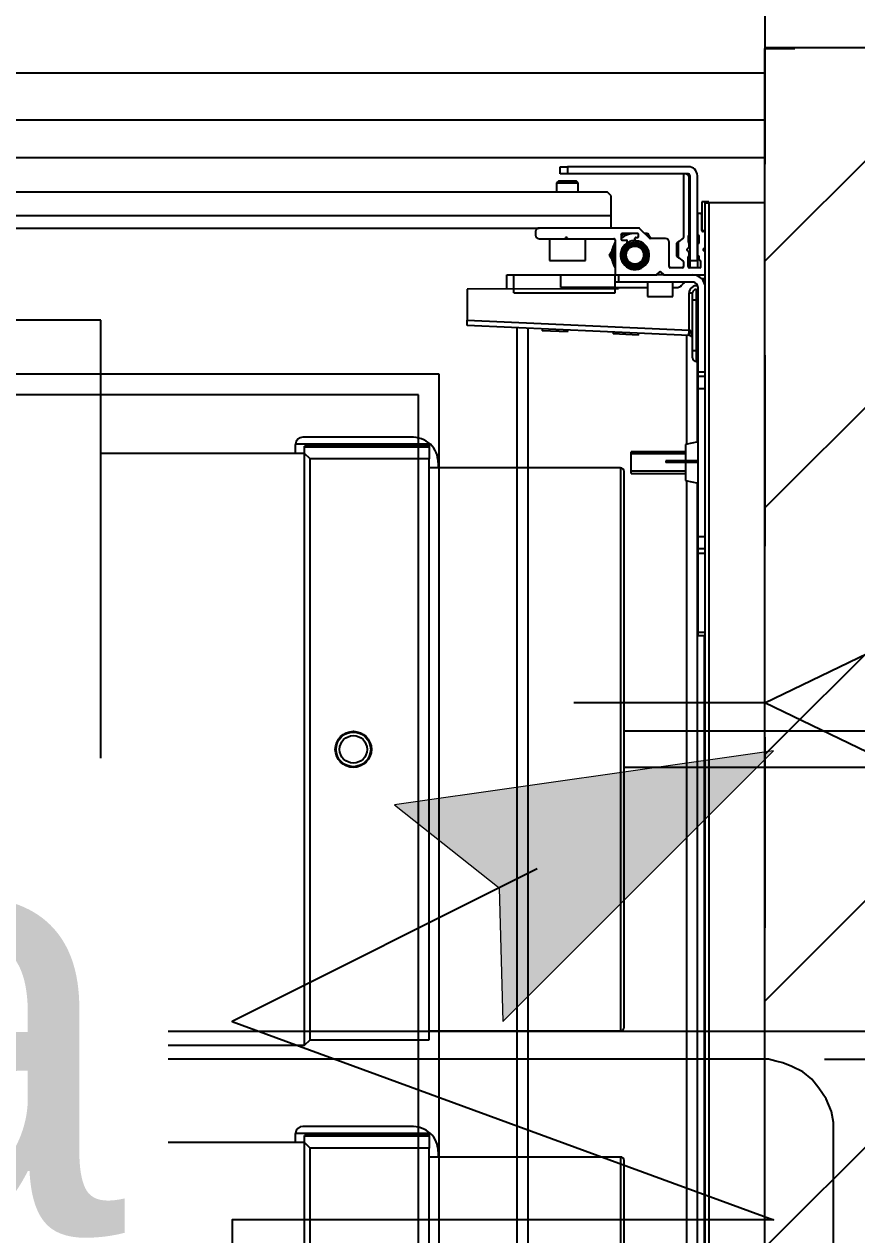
# Model space of a CAD drawing. Header units: centimetres. Extents: x 2191 to 12545, y -680 to 18662.
# Drawn here: x 9896.31 to 9919.37, y 4360.49 to 4394.05 of the extents above; entities that cross this region are included whole.
import ezdxf

# ---------------------------------------------------------------- set-up
doc = ezdxf.new("R2010")
doc.units = ezdxf.units.CM
doc.linetypes.add('Style de ligne -1', pattern=[0.41664, 0.20828, -0.20836])
doc.linetypes.add('VW-01', pattern=[0.41656, 0.20828, -0.20828])
for name, color, linetype in [('B Aménagement intérieur', 252, 'Continuous'), ('B Faux plafonds', 252, 'Continuous'), ('B Faux plafonds_Hatch', 252, 'Continuous'), ('B Général', 252, 'Continuous'), ('C ANNOTATIONS-prestations', 252, 'Continuous'), ('D SURFACES-shab', 252, 'Continuous'), ('F REMPLISSAGE-vert clair', 252, 'Continuous'), ('F REMPLISSAGE-vert foncé', 252, 'Continuous'), ('F REMPLISSAGE-vert hachurÈ_Hatch', 252, 'Continuous'), ('F REMPLISSAGE-vert hachuré', 252, 'Continuous'), ('MTI900_Alu', 252, 'Continuous'), ('prlm-CHAUFF', 4, 'Continuous'), ('prlm-VMC', 93, 'Continuous')]:
    doc.layers.add(name, color=color, linetype=linetype)
doc.layers.add('prlm-ELEC-CFO', color=1, linetype='Continuous', lineweight=25)
doc.styles.add('Eurostile', font='Eurosti.TTF')
doc.styles.add('prlm-elec-cfo', font='comic.ttf', dxfattribs={"height": 12})

# ---------------------------------------------------------------- blocks, each defined once
blk = doc.blocks.new('B 70.200_wc-2')
at = {"layer": 'B Général', "linetype": 'Continuous'}
for p, q in [((-24.9, 0.1), (24.9, 0.1)), ((25, -20.1), (25, 0))]:
    blk.add_line(p, q, dxfattribs=at)
at = {"layer": 'B Général', "linetype": 'Continuous', "flags": 128}
blk.add_lwpolyline([(-25, -20.1), (-24.9, -20.6), (-24.75, -20.9), (-24.55, -21.2), (-24.3, -21.45), (-23.9, -21.7), (-23.4, -21.85), (-23.15, -21.9), (23.25, -21.9), (23.55, -21.85), (23.9, -21.7), (24.2, -21.5), (24.45, -21.3), (24.65, -21.05), (24.8, -20.75), (24.9, -20.5), (24.95, -20.3), (25, -20.1)], dxfattribs=at)
at = {"layer": 'B Général', "linetype": 'Continuous'}
blk.add_arc((24.9, 0), 0.1, 0, 90, dxfattribs=at)
blk = doc.blocks.new('B 70.Groupe-2-1')
at = {"layer": 'B Général', "xscale": -1, "rotation": 270}
blk.add_blockref('B 70.200_wc-2', (35.5, 7.5), dxfattribs=at)
blk = doc.blocks.new('B 70.WC-plan-PMR')
at = {"layer": 'B Général', "linetype": 'Style de ligne -1', "ltscale": 25.4, "flags": 128}
blk.add_lwpolyline([(-114.5, 112.5), (15.5, 112.5), (15.5, 32.5), (-114.5, 32.5)], close=True, dxfattribs=at)
at = {"layer": 'B Général'}
blk.add_blockref('B 70.Groupe-2-1', (0, 0), dxfattribs=at)
blk = doc.blocks.new('B 70.VMC')
at = {"layer": 'B Général', "linetype": 'Style de ligne -1', "ltscale": 25.4}
blk.add_line((0, 10.771), (0, 17), dxfattribs=at)
at = {"layer": 'B Général', "linetype": 'Continuous', "flags": 128}
blk.add_lwpolyline([(0, 10.771), (-8.34, -6.522), (8.34, -6.522)], close=True, dxfattribs=at)
at = {"layer": 'C ANNOTATIONS-prestations', "insert": (-7.149, -7.39), "char_height": 4.706, "attachment_point": 1, "line_spacing_factor": 0.894142, "style": 'Eurostile'}
blk.add_mtext('VMC', dxfattribs=at)
blk = doc.blocks.new('B 70.T2 S307 (2D)')
at = {"layer": 'B Faux plafonds_Hatch', "linetype": 'Continuous'}
h = blk.add_hatch(dxfattribs=at)
h.set_pattern_fill('F_P__SOFFITE', color=256, style=0, pattern_type=2)
h.set_pattern_definition([(45, (0, 0.2205), (-3.52778, 3.30729), [])])
h.paths.add_polyline_path([(-126.258, -27.476), (-0.43, -27.476), (-0.43, -291.505), (-273.226, -291.525), (-273.226, -198.496), (-126.258, -198.476)])
at = {"layer": 'F REMPLISSAGE-vert hachurÈ_Hatch', "linetype": 'Continuous'}
h = blk.add_hatch(dxfattribs=at)
h.set_pattern_fill('90-0_5 HYDROFUGE_0_5', color=256, style=0, pattern_type=2)
h.set_pattern_definition([(90, (1e-16, -1.6667), (5, -5e-14), [])])
h.paths.add_polyline_path([(-273.226, -197.176), (-273.226, -198.476), (-131.258, -198.476), (-131.258, -197.176)])
at = {"layer": 'B Faux plafonds', "linetype": 'VW-01', "ltscale": 25.4, "flags": 128}
blk.add_lwpolyline([(-126.258, -27.476), (-0.43, -27.476), (-0.43, -291.505), (-273.226, -291.525), (-273.226, -198.496), (-126.258, -198.476)], close=True, dxfattribs=at)
at = {"layer": 'B Général', "linetype": 'Continuous'}
for p, q in [((-273.226, -198.476), (-131.258, -198.476)), ((-273.226, -198.476), (-273.226, -200.476)), ((-312.395, -200.476), (-273.226, -200.476))]:
    blk.add_line(p, q, dxfattribs=at)
at = {"layer": 'D SURFACES-shab', "lineweight": 18, "flags": 128}
blk.add_lwpolyline([(-273.226, -198.476), (-131.258, -198.476), (-131.258, -291.505), (-273.226, -291.505)], close=True, dxfattribs=at)
at = {"layer": 'F REMPLISSAGE-vert clair'}
blk.add_line((-313.695, -199.176), (-273.226, -199.176), dxfattribs=at)
at = {"layer": 'F REMPLISSAGE-vert foncé'}
blk.add_line((-313.695, -199.176), (-273.226, -199.176), dxfattribs=at)
at = {"layer": 'F REMPLISSAGE-vert foncé', "linetype": 'Continuous'}
blk.add_line((-312.395, -200.476), (-273.226, -200.476), dxfattribs=at)
at = {"layer": 'F REMPLISSAGE-vert hachuré', "linetype": 'Continuous'}
blk.add_line((-273.226, -198.476), (-131.258, -198.476), dxfattribs=at)
at = {"layer": 'B Général', "xscale": -1}
blk.add_blockref('B 70.WC-plan-PMR', (-257.726, -259.015), dxfattribs=at)
at = {"layer": 'B Général', "xscale": -1, "rotation": 90}
blk.add_blockref('B 70.VMC', (-262.456, -216.638), dxfattribs=at)
blk = doc.blocks.new('B 70.G 100_80')
at = {"layer": 'B Général', "linetype": 'Continuous'}
blk.add_line((48.52, 43.75), (48.52, -43.75), dxfattribs=at)
at = {"layer": 'B Général', "linetype": 'Continuous', "flags": 128}
blk.add_lwpolyline([(9.5, -45), (9.5, 45), (48.52, 45), (48.52, -45)], close=True, dxfattribs=at)
at = {"layer": 'C ANNOTATIONS-prestations'}
for p, q in [((46.87, 43.75), (46.87, -43.75)), ((46.97, -43.75), (46.97, 43.75)), ((46.35, -36.044), (46.35, 1.5)), ((46.65, 1.6), (46.65, -35.984)), ((46.85, 1.667), (46.85, -31.75)), ((41.65, -40.287), (41.65, 1.325)), ((41.95, -40.274), (41.95, 1.325)), ((46.67, -31.75), (46.67, -31.85)), ((46.87, -31.75), (46.67, -31.75)), ((46.67, -31.85), (46.67, -34.033)), ((46.67, -31.85), (46.87, -31.85)), ((46.87, -34.033), (46.67, -34.033)), ((46.67, -34.033), (46.67, -34.168)), ((46.67, -34.168), (46.67, -34.5)), ((46.67, -34.168), (46.87, -34.168)), ((46.67, -34.5), (46.67, -38.6)), ((46.67, -34.5), (46.87, -34.5)), ((46.32, -36.05), (46.67, -35.98)), ((46.32, -36.55), (46.32, -36.05)), ((44.82, -36.25), (44.82, -36.85)), ((44.82, -36.25), (46.32, -36.25)), ((46.32, -36.311), (44.82, -36.311)), ((45.911, -36.55), (45.775, -36.55)), ((45.775, -36.6), (45.775, -36.55)), ((46.67, -36.55), (45.911, -36.55)), ((45.911, -36.6), (45.911, -36.55)), ((46.32, -36.789), (44.82, -36.789)), ((46.32, -36.85), (44.82, -36.85)), ((45.911, -36.6), (45.775, -36.6)), ((46.67, -36.6), (45.911, -36.6)), ((46.32, -37.05), (46.32, -36.6)), ((46.67, -37.12), (46.32, -37.05)), ((46.35, -40.074), (46.35, -37.056)), ((46.65, -37.116), (46.65, -39.35)), ((46.67, -38.6), (46.67, -38.932)), ((46.67, -38.6), (46.87, -38.6)), ((46.67, -38.932), (46.67, -39.067)), ((46.87, -38.932), (46.67, -38.932)), ((46.67, -39.067), (46.67, -41.4)), ((46.67, -39.067), (46.87, -39.067)), ((46.52, -39.45), (46.52, -39.65)), ((46.67, -39.35), (46.62, -39.35)), ((46.62, -39.65), (46.62, -39.35)), ((46.52, -39.65), (46.52, -41.05)), ((46.62, -39.65), (46.52, -39.65)), ((46.62, -39.65), (46.67, -39.65)), ((46.62, -41.05), (46.62, -39.65)), ((46.413, -40.071), (40.27, -40.35)), ((40.27, -40.5), (46.42, -40.221)), ((43.056, -40.173), (42.354, -40.205)), ((42.357, -40.255), (42.354, -40.205)), ((43.056, -40.173), (43.058, -40.223)), ((45.018, -40.084), (44.316, -40.116)), ((44.319, -40.166), (44.316, -40.116)), ((45.018, -40.084), (45.02, -40.134)), ((46.425, -40.07), (46.413, -40.071)), ((46.413, -40.071), (46.42, -40.221)), ((46.42, -40.221), (46.425, -40.22)), ((46.42, -40.221), (46.42, -41.25)), ((40.27, -40.35), (40.27, -40.5)), ((40.27, -41.351), (40.27, -40.5)), ((41.57, -41.25), (44.37, -41.25)), ((41.57, -41.25), (41.57, -41.75)), ((44.37, -41.25), (44.37, -41.4)), ((45.27, -41.15), (45.97, -41.15)), ((45.27, -41.55), (45.27, -41.15)), ((45.97, -41.15), (45.97, -41.55)), ((46.42, -41.25), (46.52, -41.25)), ((46.52, -41.05), (46.52, -41.25)), ((46.62, -41.05), (46.52, -41.05)), ((46.67, -41.05), (46.62, -41.05)), ((46.62, -41.35), (46.62, -41.05)), ((44.47, -41.36), (40.27, -41.351)), ((41.37, -41.353), (41.37, -41.75)), ((42.87, -41.4), (42.87, -41.75)), ((44.37, -41.4), (42.87, -41.4)), ((44.37, -41.4), (44.37, -41.55)), ((44.37, -41.4), (45.27, -41.4)), ((44.37, -41.55), (44.37, -41.75)), ((44.47, -41.55), (44.37, -41.55)), ((44.472, -41.4), (44.47, -41.36)), ((46.52, -41.55), (44.47, -41.55)), ((44.47, -41.75), (44.47, -41.55)), ((45.97, -41.4), (46.067, -41.4)), ((46.62, -41.35), (46.67, -41.35)), ((41.37, -41.75), (41.57, -41.75)), ((41.57, -41.75), (42.87, -41.75)), ((42.87, -41.75), (44.37, -41.75)), ((44.37, -41.75), (44.4, -41.75)), ((44.37, -42.72), (44.37, -41.78)), ((44.4, -41.75), (45.508, -41.75)), ((45.732, -41.75), (45.508, -41.75)), ((45.529, -41.759), (45.599, -41.829)), ((45.641, -41.829), (45.711, -41.759)), ((45.732, -41.75), (46.84, -41.75)), ((46.765, -41.65), (46.87, -41.65)), ((46.84, -41.75), (46.87, -41.75)), ((42.55, -42.15), (43.55, -42.15)), ((42.55, -42.75), (42.55, -42.15)), ((43.55, -42.15), (43.55, -42.75)), ((44.278, -42.2), (44.22, -42.3)), ((45.114, -41.95), (44.726, -41.95)), ((45.87, -41.98), (45.87, -42.66)), ((46.24, -41.95), (45.9, -41.95)), ((46.07, -42.27), (46.09, -42.25)), ((46.07, -42.63), (46.07, -42.27)), ((46.09, -42.65), (46.09, -42.25)), ((46.09, -42.25), (46.12, -42.25)), ((46.12, -42.654), (46.12, -42.246)), ((46.133, -42.221), (46.257, -42.134)), ((46.27, -42.109), (46.27, -41.98)), ((46.4, -41.98), (46.4, -42.252)), ((46.4, -42.25), (46.45, -42.25)), ((46.72, -41.95), (46.43, -41.95)), ((46.45, -41.95), (46.45, -42.15)), ((46.45, -42.15), (46.45, -44.5)), ((46.45, -42.15), (46.65, -42.15)), ((46.65, -42.15), (46.65, -41.95)), ((46.65, -42.15), (46.65, -44.5)), ((46.661, -42.249), (46.7, -42.21)), ((46.661, -42.287), (46.661, -42.249)), ((46.7, -42.15), (46.7, -42.251)), ((46.72, -42.15), (46.7, -42.15)), ((46.75, -41.98), (46.75, -42.12)), ((44.22, -42.3), (44.278, -42.4)), ((46.07, -42.293), (46.12, -42.293)), ((46.07, -42.607), (46.12, -42.607)), ((46.371, -42.429), (46.411, -42.388)), ((46.411, -42.512), (46.371, -42.471)), ((46.4, -42.293), (46.45, -42.293)), ((46.4, -42.607), (46.45, -42.607)), ((46.42, -42.28), (46.42, -42.367)), ((46.42, -42.533), (46.42, -42.625)), ((46.65, -42.595), (46.65, -42.31)), ((46.821, -42.429), (46.87, -42.379)), ((46.87, -42.521), (46.821, -42.471)), ((46.835, -42.486), (46.835, -42.414)), ((42.17, -42.95), (42.17, -42.85)), ((42.27, -42.75), (42.958, -42.75)), ((42.958, -42.75), (43.082, -42.75)), ((42.979, -42.759), (42.999, -42.779)), ((43.041, -42.779), (43.061, -42.759)), ((43.082, -42.75), (44.34, -42.75)), ((44.54, -42.87), (44.54, -42.74)), ((44.54, -42.854), (44.566, -42.9)), ((44.57, -42.71), (44.68, -42.71)), ((44.99, -42.9), (44.57, -42.9)), ((44.71, -42.68), (44.71, -42.657)), ((44.92, -42.729), (44.92, -42.76)), ((44.95, -42.79), (44.99, -42.79)), ((45.02, -42.82), (45.02, -42.87)), ((45.321, -42.769), (45.049, -43.041)), ((45.184, -42.906), (45.27, -42.906)), ((45.27, -42.906), (45.328, -42.806)), ((45.77, -42.76), (45.342, -42.76)), ((46.09, -42.65), (46.07, -42.63)), ((46.12, -42.65), (46.09, -42.65)), ((46.257, -42.766), (46.133, -42.679)), ((46.27, -44.52), (46.27, -42.791)), ((46.45, -42.65), (46.4, -42.65)), ((46.4, -42.827), (46.4, -42.653)), ((46.42, -42.855), (46.42, -44.45)), ((46.65, -43.42), (46.65, -42.885)), ((46.661, -42.65), (46.661, -42.618)), ((46.7, -42.69), (46.661, -42.65)), ((46.7, -42.654), (46.7, -42.826)), ((15.5, -43.05), (42.27, -43.05)), ((45.028, -43.05), (42.27, -43.05)), ((44.25, -43.4), (44.25, -43.05)), ((46.77, -42.98), (46.77, -43.42)), ((46.77, -43.78), (46.77, -42.98)), ((46.77, -42.98), (46.87, -42.98)), ((46.84, -42.95), (46.8, -42.95)), ((13.55, -43.4), (44.25, -43.4)), ((44.25, -43.95), (44.25, -43.4)), ((46.74, -43.45), (46.68, -43.45)), ((44.25, -43.95), (44.15, -44.05)), ((46.97, -43.78), (46.77, -43.78)), ((46.87, -43.75), (46.97, -43.75)), ((46.97, -43.75), (46.97, -43.78)), ((47.42, -43.75), (46.97, -43.75)), ((48.52, -43.75), (47.42, -43.75)), ((13.65, -44.05), (44.15, -44.05)), ((42.75, -44.3), (42.75, -44.05)), ((43.35, -44.05), (43.35, -44.3)), ((42.75, -44.3), (43.35, -44.3)), ((42.8, -44.35), (42.75, -44.3)), ((43.3, -44.35), (42.8, -44.35)), ((43.05, -44.55), (42.85, -44.55)), ((42.85, -44.55), (42.85, -44.75)), ((46.4, -44.55), (43.05, -44.55)), ((43.05, -44.75), (43.05, -44.55)), ((43.35, -44.3), (43.3, -44.35)), ((46.32, -44.55), (46.3, -44.55)), ((42.85, -44.75), (43.05, -44.75)), ((46.4, -44.75), (43.05, -44.75))]:
    blk.add_line(p, q, dxfattribs=at)
at = {"layer": 'C ANNOTATIONS-prestations', "flags": 128}
for points in [[(46.52, -39.45, -0.198912), (46.549, -39.379, -0.198912), (46.62, -39.35)], [(46.52, -39.97, -0.193016), (46.492, -40.039, -0.193016), (46.425, -40.07)], [(46.663, -41.445, -0.227222), (46.495, -41.406, -0.227222), (46.42, -41.25)], [(46.62, -41.35, -0.198912), (46.549, -41.321, -0.198912), (46.52, -41.25)], [(46.067, -41.4, -0.109774), (46.151, -41.419, -0.109774), (46.22, -41.472)], [(46.302, -41.55, -0.028434), (46.259, -41.513, -0.028434), (46.22, -41.472)], [(46.87, -41.4, -0.198912), (46.767, -41.647, -0.198912), (46.52, -41.75)], [(46.67, -41.4, -0.198912), (46.626, -41.506, -0.198912), (46.52, -41.55)], [(44.37, -41.78, -0.198912), (44.379, -41.759, -0.198912), (44.4, -41.75)], [(44.697, -42.632, -0.366532), (44.556, -42.134, -0.366532), (45.023, -41.913, -0.366532), (45.318, -42.338, -0.366532), (44.948, -42.699)], [(45.508, -41.75, -0.098491), (45.519, -41.752, -0.098491), (45.529, -41.759)], [(45.641, -41.829, -0.198912), (45.62, -41.837, -0.198912), (45.599, -41.829)], [(45.711, -41.759, -0.098491), (45.721, -41.752, -0.098491), (45.732, -41.75)], [(46.84, -41.75, -0.198912), (46.861, -41.759, -0.198912), (46.87, -41.78)], [(44.37, -42.646, -0.14145), (44.27, -42.3, -0.14145), (44.37, -41.954)], [(44.37, -42.54, -0.103148), (44.32, -42.3, -0.103148), (44.37, -42.06)], [(45.87, -41.98, -0.198912), (45.879, -41.959, -0.198912), (45.9, -41.95)], [(46.12, -42.246, -0.120588), (46.123, -42.232, -0.120588), (46.133, -42.221)], [(46.24, -41.95, -0.198912), (46.261, -41.959, -0.198912), (46.27, -41.98)], [(46.27, -42.109, -0.120588), (46.267, -42.123, -0.120588), (46.257, -42.134)], [(46.4, -41.98, -0.198912), (46.409, -41.959, -0.198912), (46.43, -41.95)], [(46.42, -42.28, -0.155096), (46.406, -42.269, -0.155096), (46.4, -42.252)], [(46.661, -42.249, -0.013224), (46.655, -42.25, -0.013224), (46.65, -42.25)], [(46.7, -42.251, -0.17724), (46.693, -42.27, -0.17724), (46.675, -42.28)], [(46.72, -41.95, -0.198912), (46.741, -41.959, -0.198912), (46.75, -41.98)], [(46.75, -42.12, -0.198912), (46.741, -42.141, -0.198912), (46.72, -42.15)], [(46.371, -42.471, -0.198912), (46.362, -42.45, -0.198912), (46.371, -42.429)], [(46.42, -42.367, -0.098491), (46.418, -42.378, -0.098491), (46.411, -42.388)], [(46.411, -42.512, -0.098491), (46.418, -42.522, -0.098491), (46.42, -42.533)], [(46.65, -42.31, -0.17724), (46.657, -42.291, -0.17724), (46.675, -42.28)], [(46.675, -42.625, -0.17724), (46.657, -42.614, -0.17724), (46.65, -42.595)], [(46.821, -42.471, -0.198912), (46.812, -42.45, -0.198912), (46.821, -42.429)], [(42.17, -42.85, -0.198912), (42.199, -42.779, -0.198912), (42.27, -42.75)], [(42.958, -42.75, -0.098491), (42.969, -42.752, -0.098491), (42.979, -42.759)], [(43.041, -42.779, -0.198912), (43.02, -42.787, -0.198912), (42.999, -42.779)], [(43.061, -42.759, -0.098491), (43.071, -42.752, -0.098491), (43.082, -42.75)], [(44.37, -42.72, -0.198912), (44.361, -42.741, -0.198912), (44.34, -42.75)], [(44.54, -42.74, -0.198912), (44.549, -42.719, -0.198912), (44.57, -42.71)], [(44.92, -42.9, -0.085942), (44.718, -42.865, -0.085942), (44.54, -42.764)], [(44.67, -42.9, -0.02871), (44.603, -42.867, -0.02871), (44.54, -42.827)], [(44.57, -42.9, -0.198912), (44.549, -42.891, -0.198912), (44.54, -42.87)], [(44.71, -42.68, -0.198912), (44.701, -42.701, -0.198912), (44.68, -42.71)], [(44.697, -42.632, -0.122946), (44.706, -42.643, -0.122946), (44.71, -42.657)], [(44.92, -42.7, -0.074153), (44.803, -42.683, -0.074153), (44.697, -42.632)], [(44.92, -42.729, -0.189855), (44.928, -42.708, -0.189855), (44.948, -42.699)], [(44.948, -42.699, -0.008728), (44.934, -42.7, -0.008728), (44.92, -42.7)], [(44.95, -42.79, -0.198912), (44.929, -42.781, -0.198912), (44.92, -42.76)], [(45.009, -42.893, -0.018566), (44.965, -42.898, -0.018566), (44.92, -42.9)], [(44.99, -42.79, -0.198912), (45.011, -42.799, -0.198912), (45.02, -42.82)], [(45.02, -42.87, -0.198912), (45.011, -42.891, -0.198912), (44.99, -42.9)], [(45.379, -42.76, -0.041018), (45.298, -42.829, -0.041018), (45.207, -42.883)], [(45.321, -42.769, -0.098491), (45.331, -42.762, -0.098491), (45.342, -42.76)], [(45.87, -42.66, -0.198912), (45.841, -42.731, -0.198912), (45.77, -42.76)], [(46.133, -42.679, -0.120588), (46.123, -42.668, -0.120588), (46.12, -42.654)], [(46.257, -42.766, -0.120588), (46.267, -42.777, -0.120588), (46.27, -42.791)], [(46.4, -42.653, -0.155096), (46.406, -42.636, -0.155096), (46.42, -42.625)], [(46.42, -42.855, -0.155096), (46.406, -42.844, -0.155096), (46.4, -42.827)], [(46.65, -42.65, -0.013224), (46.655, -42.65, -0.013224), (46.661, -42.65)], [(46.65, -42.885, -0.17724), (46.657, -42.866, -0.17724), (46.675, -42.855)], [(46.675, -42.625, -0.17724), (46.693, -42.635, -0.17724), (46.7, -42.654)], [(46.7, -42.826, -0.17724), (46.693, -42.845, -0.17724), (46.675, -42.855)], [(46.87, -42.92, -0.198912), (46.861, -42.941, -0.198912), (46.84, -42.95)], [(42.27, -43.05, -0.198912), (42.199, -43.021, -0.198912), (42.17, -42.95)], [(45.049, -43.041, -0.098491), (45.039, -43.048, -0.098491), (45.028, -43.05)], [(46.77, -42.98, -0.198912), (46.779, -42.959, -0.198912), (46.8, -42.95)], [(46.68, -43.45, -0.198912), (46.659, -43.441, -0.198912), (46.65, -43.42)], [(46.77, -43.42, -0.198912), (46.761, -43.441, -0.198912), (46.74, -43.45)], [(46.3, -44.55, -0.198912), (46.279, -44.541, -0.198912), (46.27, -44.52)], [(46.42, -44.45, -0.198912), (46.391, -44.521, -0.198912), (46.32, -44.55)], [(46.65, -44.5, -0.198912), (46.577, -44.677, -0.198912), (46.4, -44.75)], [(46.45, -44.5, -0.198912), (46.435, -44.535, -0.198912), (46.4, -44.55)]]:
    blk.add_lwpolyline(points, format="xyb", dxfattribs=at)
at = {"layer": 'C ANNOTATIONS-prestations'}
for radius in [0.35, 0.3, 0.25]:
    blk.add_circle((44.92, -42.3), radius, dxfattribs=at)
for points, knots in [([(46.425, -40.22), (46.423, -40.181), (46.422, -40.129), (46.422, -40.102), (46.422, -40.083), (46.423, -40.074), (46.424, -40.072), (46.424, -40.07), (46.424, -40.07), (46.424, -40.07), (46.425, -40.07)], [0, 0, 0, 1, 2, 3, 4, 5, 6, 7, 7, 8, 8, 8]), ([(46.52, -39.97), (46.52, -40.004), (46.513, -40.068), (46.501, -40.117), (46.491, -40.146), (46.48, -40.171), (46.467, -40.191), (46.457, -40.203), (46.447, -40.212), (46.433, -40.219), (46.426, -40.22), (46.425, -40.22), (46.425, -40.22)], [0, 0, 0, 1, 2, 3, 4, 5, 6, 7, 8, 9, 9, 10, 10, 10])]:
    blk.add_open_spline(points, degree=2, knots=knots, dxfattribs=at)
blk = doc.blocks.new('B 70.MTI900_Alu_390')
at = {"layer": 'MTI900_Alu', "color": 1, "linetype": 'Continuous'}
for p, q in [((4.34, -0.405), (4.34, -3.475)), ((4.405, -0.415), (4.405, -3.465)), ((4.305, -0.6), (4.305, -3.277)), ((4.0071, -3.6913), (4.035, -3.077)), ((4.05, -3.077), (4.0221, -3.692)), ((4.035, -3.077), (4.05, -3.077)), ((4.1351, -3.077), (4.05, -3.077)), ((4.136, -3.497), (4.1351, -3.077)), ((4.1353, -3.187), (4.175, -3.187)), ((4.175, -3.187), (4.175, -3.207)), ((4.0287, -3.215), (-0.1325, -3.215)), ((4.125, -3.207), (4.125, -3.487)), ((4.125, -3.207), (4.175, -3.207)), ((4.175, -3.207), (4.175, -3.337)), ((4.0274, -3.245), (-0.1325, -3.245)), ((4.0173, -3.3556), (4.0205, -3.2854)), ((4.0255, -3.2857), (4.0205, -3.2854)), ((4.275, -3.277), (4.275, -3.3458)), ((4.295, -3.267), (4.285, -3.267)), ((4.305, -3.5528), (4.305, -3.277)), ((4.215, -3.305), (4.215, -3.405)), ((4.275, -3.305), (4.215, -3.305)), ((4.14, -3.337), (4.175, -3.337)), ((4.14, -3.487), (4.14, -3.337)), ((4.175, -3.337), (4.175, -3.487)), ((4.275, -3.3458), (4.275, -3.3582)), ((4.2759, -3.3479), (4.2779, -3.3499)), ((4.2779, -3.3541), (4.2759, -3.3561)), ((4.43, -3.325), (4.405, -3.325)), ((4.43, -3.325), (4.43, -3.385)), ((4.435, -3.33), (4.43, -3.325)), ((4.435, -3.38), (4.435, -3.33)), ((4.455, -3.355), (4.455, -3.335)), ((4.455, -3.335), (4.475, -3.335)), ((4.455, -3.69), (4.455, -3.355)), ((4.475, -3.355), (4.455, -3.355)), ((4.475, -3.335), (4.475, -3.355)), ((4.475, -3.69), (4.475, -3.355)), ((4.0173, -3.3556), (4.0223, -3.3558)), ((4.275, -3.3582), (4.275, -3.484)), ((4.405, -3.385), (4.43, -3.385)), ((4.43, -3.385), (4.435, -3.38)), ((4.215, -3.405), (4.275, -3.405)), ((4.0084, -3.5518), (4.0116, -3.4816)), ((4.0166, -3.4819), (4.0116, -3.4816)), ((4.125, -3.487), (4.14, -3.487)), ((4.14, -3.487), (4.155, -3.487)), ((4.14, -3.487), (4.14, -3.577)), ((4.155, -3.487), (4.175, -3.487)), ((4.155, -3.497), (4.155, -3.487)), ((4.175, -3.487), (4.175, -3.49)), ((4.272, -3.487), (4.178, -3.487)), ((4.22, -3.4778), (4.23, -3.472)), ((4.23, -3.472), (4.24, -3.4778)), ((4.34, -3.475), (4.305, -3.475)), ((4.395, -3.475), (4.34, -3.475)), ((4.395, -3.475), (4.405, -3.465)), ((4.14, -3.4972), (4.136, -3.497)), ((4.155, -3.702), (4.155, -3.497)), ((4.175, -3.497), (4.155, -3.497)), ((4.175, -3.49), (4.175, -3.6008)), ((4.195, -3.5614), (4.195, -3.5226)), ((4.268, -3.521), (4.2657, -3.521)), ((4.271, -3.507), (4.271, -3.518)), ((4.287, -3.504), (4.274, -3.504)), ((4.2854, -3.504), (4.29, -3.5066)), ((4.29, -3.549), (4.29, -3.507)), ((3.625, -3.532), (3.685, -3.532)), ((3.625, -3.532), (3.625, -3.682)), ((3.6311, -3.682), (3.6311, -3.532)), ((3.6789, -3.682), (3.6789, -3.532)), ((3.685, -3.682), (3.685, -3.532)), ((4.0084, -3.5518), (4.0134, -3.552)), ((4.2729, -3.542), (4.276, -3.542)), ((4.2769, -3.5821), (4.3041, -3.5549)), ((4.279, -3.545), (4.279, -3.549)), ((4.282, -3.552), (4.287, -3.552)), ((4.115, -3.577), (4.115, -3.647)), ((4.155, -3.577), (4.115, -3.577)), ((4.276, -3.627), (4.276, -3.5842)), ((4.2906, -3.577), (4.2806, -3.5828)), ((4.2906, -3.5684), (4.2906, -3.577)), ((4.175, -3.6232), (4.175, -3.6008)), ((4.175, -3.6232), (4.175, -3.734)), ((4.1759, -3.6029), (4.1829, -3.6099)), ((4.1829, -3.6141), (4.1759, -3.6211)), ((3.655, -3.6411), (3.655, -3.6275)), ((3.66, -3.6275), (3.655, -3.6275)), ((3.655, -3.717), (3.655, -3.6411)), ((3.66, -3.6411), (3.655, -3.6411)), ((3.66, -3.6411), (3.66, -3.6275)), ((3.66, -3.717), (3.66, -3.6411)), ((4.115, -3.647), (4.155, -3.647)), ((4.14, -3.647), (4.14, -3.6567)), ((4.195, -3.674), (4.195, -3.64)), ((4.198, -3.637), (4.266, -3.637)), ((4.227, -3.657), (4.225, -3.659)), ((4.263, -3.657), (4.227, -3.657)), ((4.2293, -3.657), (4.2293, -3.662)), ((4.2607, -3.657), (4.2607, -3.662)), ((4.265, -3.659), (4.263, -3.657)), ((3.6044, -3.685), (-0.15, -3.685)), ((3.605, -3.682), (3.598, -3.717)), ((3.655, -3.682), (3.605, -3.682)), ((3.705, -3.682), (3.66, -3.682)), ((3.712, -3.717), (3.705, -3.682)), ((4.0074, -3.685), (3.7056, -3.685)), ((4.2109, -3.677), (4.198, -3.677)), ((4.198, -3.69), (4.2252, -3.69)), ((4.2221, -3.6633), (4.2134, -3.6757)), ((4.2654, -3.662), (4.2246, -3.662)), ((4.265, -3.659), (4.225, -3.659)), ((4.225, -3.659), (4.225, -3.662)), ((4.225, -3.69), (4.225, -3.695)), ((4.2293, -3.69), (4.2293, -3.695)), ((4.2429, -3.6871), (4.2388, -3.6911)), ((4.2512, -3.6911), (4.2471, -3.6871)), ((4.2607, -3.69), (4.2607, -3.695)), ((4.265, -3.662), (4.265, -3.659)), ((4.265, -3.695), (4.265, -3.69)), ((4.2827, -3.69), (4.2653, -3.69)), ((4.2766, -3.6757), (4.2679, -3.6633)), ((4.452, -3.677), (4.2791, -3.677)), ((4.455, -3.682), (4.455, -3.68)), ((-0.16, -3.715), (3.5984, -3.715)), ((3.175, -3.717), (3.185, -3.717)), ((3.175, -3.737), (3.175, -3.717)), ((3.185, -3.717), (3.4033, -3.717)), ((3.185, -3.717), (3.185, -3.737)), ((3.4033, -3.737), (3.4033, -3.717)), ((3.4033, -3.717), (3.4168, -3.717)), ((3.4168, -3.717), (3.45, -3.717)), ((3.4168, -3.717), (3.4168, -3.737)), ((3.45, -3.717), (3.86, -3.717)), ((3.45, -3.717), (3.45, -3.737)), ((3.7116, -3.715), (3.935, -3.715)), ((3.86, -3.717), (3.8932, -3.717)), ((3.86, -3.717), (3.86, -3.737)), ((3.8932, -3.717), (3.9067, -3.717)), ((3.8932, -3.737), (3.8932, -3.717)), ((3.9067, -3.717), (4.14, -3.717)), ((3.9067, -3.717), (3.9067, -3.737)), ((3.935, -3.717), (3.935, -3.712)), ((3.965, -3.712), (3.935, -3.712)), ((3.945, -3.702), (3.965, -3.702)), ((3.965, -3.702), (4.105, -3.702)), ((3.965, -3.712), (3.965, -3.702)), ((3.965, -3.712), (3.965, -3.717)), ((4.105, -3.712), (3.965, -3.712)), ((4.007, -3.6925), (4.0071, -3.6913)), ((4.0071, -3.6913), (4.0221, -3.692)), ((4.0221, -3.692), (4.022, -3.6925)), ((4.0221, -3.692), (4.125, -3.692)), ((4.105, -3.702), (4.125, -3.702)), ((4.105, -3.712), (4.105, -3.702)), ((4.105, -3.717), (4.105, -3.712)), ((4.135, -3.712), (4.105, -3.712)), ((4.125, -3.692), (4.125, -3.702)), ((4.135, -3.712), (4.135, -3.717)), ((4.195, -3.722), (4.195, -3.693)), ((4.195, -3.695), (4.215, -3.695)), ((4.215, -3.715), (4.195, -3.715)), ((4.215, -3.695), (4.45, -3.695)), ((4.215, -3.695), (4.215, -3.715)), ((4.215, -3.715), (4.45, -3.715)), ((4.215, -3.72), (4.2251, -3.72)), ((4.215, -3.722), (4.215, -3.72)), ((4.2249, -3.7161), (4.221, -3.72)), ((4.2287, -3.7161), (4.2249, -3.7161)), ((4.228, -3.692), (4.2367, -3.692)), ((4.2595, -3.715), (4.231, -3.715)), ((4.2533, -3.692), (4.2625, -3.692)), ((4.2651, -3.7161), (4.2618, -3.7161)), ((4.269, -3.72), (4.2651, -3.7161)), ((4.2654, -3.72), (4.2826, -3.72)), ((4.2855, -3.692), (4.445, -3.692)), ((4.342, -3.715), (4.2885, -3.715)), ((4.345, -3.724), (4.345, -3.718)), ((-4.375, -3.737), (4.375, -3.737)), ((4.375, -3.747), (-4.375, -3.747)), ((-0.1667, -3.735), (3.175, -3.735)), ((4.165, -3.7265), (4.165, -3.737)), ((4.175, -3.734), (4.175, -3.737)), ((4.198, -3.725), (4.212, -3.725)), ((4.2429, -3.7321), (4.2379, -3.737)), ((4.2486, -3.7335), (4.2414, -3.7335)), ((4.2521, -3.737), (4.2471, -3.7321)), ((4.295, -3.734), (4.295, -3.73)), ((4.298, -3.727), (4.342, -3.727)), ((4.378, -3.727), (4.298, -3.727)), ((4.298, -3.727), (4.298, -3.737)), ((4.375, -3.737), (4.375, -3.747)), ((4.375, -3.747), (4.378, -3.747)), ((4.375, -3.792), (4.375, -3.747)), ((4.378, -3.747), (4.378, -3.727)), ((4.375, -3.902), (4.375, -3.792)), ((-4.375, -3.902), (4.375, -3.902))]:
    blk.add_line(p, q, dxfattribs=at)
for radius in [0.035, 0.03, 0.025]:
    blk.add_circle((4.23, -3.542), radius, dxfattribs=at)
for centre, radius, start, end in [((4.285, -3.277), 0.01, 90, 180), ((4.295, -3.277), 0.01, 0, 90), ((4.278, -3.3458), 0.003, 180, 225), ((4.2758, -3.352), 0.003, 315, 45), ((4.278, -3.3582), 0.003, 135, 180), ((4.178, -3.49), 0.003, 90, 180), ((4.23, -3.542), 0.065, 57.7958, 122.2042), ((4.23, -3.542), 0.06, 66.4435, 113.5565), ((4.272, -3.484), 0.003, 270, 0), ((4.23, -3.542), 0.04, 33.9272, 355.9994), ((4.2657, -3.518), 0.003, 213.9272, 270), ((4.23, -3.542), 0.04, 0, 33.9272), ((4.268, -3.518), 0.003, 270, 0), ((4.274, -3.507), 0.003, 90, 180), ((4.23, -3.542), 0.06, 0, 39.2965), ((4.23, -3.542), 0.065, 22.6199, 35.7758), ((4.287, -3.507), 0.003, 0, 90), ((4.2729, -3.545), 0.003, 90, 175.9994), ((4.23, -3.542), 0.04, 355.9994, 0), ((4.276, -3.545), 0.003, 0, 90), ((4.282, -3.549), 0.003, 180, 270), ((4.287, -3.549), 0.003, 270, 0), ((4.23, -3.542), 0.06, 351.491, 0), ((4.302, -3.5528), 0.003, 315, 0), ((4.23, -3.542), 0.065, 315.0475, 333.838), ((4.279, -3.5842), 0.003, 135, 180), ((4.178, -3.6008), 0.003, 180, 225), ((4.178, -3.6232), 0.003, 135, 180), ((4.1808, -3.612), 0.003, 315, 45), ((4.16, -3.6567), 0.02, 180, 230.1159), ((4.198, -3.64), 0.003, 90, 180), ((4.266, -3.627), 0.01, 270, 0), ((4.1151, -3.7104), 0.05, 37.0861, 50.1159), ((4.198, -3.674), 0.003, 180, 270), ((4.198, -3.693), 0.003, 90, 180), ((4.2109, -3.674), 0.003, 270, 325.008), ((4.2246, -3.665), 0.003, 90, 145.008), ((4.2252, -3.693), 0.003, 19.4712, 90), ((4.245, -3.6892), 0.003, 45, 135), ((4.2653, -3.693), 0.003, 90, 160.5288), ((4.2654, -3.665), 0.003, 34.992, 90), ((4.2791, -3.674), 0.003, 214.992, 270), ((4.2827, -3.693), 0.003, 19.4712, 90), ((4.445, -3.682), 0.01, 270, 0), ((4.45, -3.69), 0.025, 270, 0), ((4.45, -3.69), 0.005, 270, 0), ((4.452, -3.68), 0.003, 0, 90), ((3.945, -3.712), 0.01, 90, 180), ((3.997, -3.692), 0.01, 270, 357.3974), ((4.125, -3.712), 0.02, 347.588, 90), ((4.125, -3.712), 0.01, 0, 90), ((4.14, -3.702), 0.035, 270, 0), ((4.14, -3.702), 0.015, 270, 0), ((4.198, -3.722), 0.003, 180, 270), ((4.212, -3.722), 0.003, 270, 0), ((4.215, -3.715), 0.01, 353.9388, 0), ((4.2251, -3.717), 0.003, 270, 350.4059), ((4.231, -3.718), 0.003, 90, 170.4059), ((4.2367, -3.689), 0.003, 270, 315), ((4.2533, -3.689), 0.003, 225, 270), ((4.2595, -3.718), 0.003, 9.5941, 90), ((4.2654, -3.717), 0.003, 189.5941, 270), ((4.275, -3.715), 0.01, 180, 186.0612), ((4.2826, -3.717), 0.003, 270, 350.4059), ((4.2885, -3.718), 0.003, 90, 170.4059), ((4.342, -3.718), 0.003, 0, 90), ((4.342, -3.724), 0.003, 270, 0), ((4.178, -3.734), 0.003, 180, 270), ((4.245, -3.7342), 0.003, 45, 135), ((4.292, -3.734), 0.003, 270, 0), ((4.298, -3.73), 0.003, 90, 180)]:
    blk.add_arc(centre, radius, start, end, dxfattribs=at)
for centre, major_axis, ratio, start_param, end_param in [((3.997, -3.692), (-0.025, 0), 0.4, 1.570796, 3.096169), ((4.022, -3.6931), (-0.015, 0.0007), 0.045361, -1.568734, 0)]:
    blk.add_ellipse(centre, major_axis=major_axis, ratio=ratio, start_param=start_param, end_param=end_param, dxfattribs=at)
blk = doc.blocks.new('xi.uta-yzen-g')
at = {"layer": 'prlm-CHAUFF', "ltscale": 50}
for p, q in [((-36.4, 35.02), (-20.8, 35.02)), ((-36.4, 35.02), (-36.4, 29.72)), ((-20.9, 35.12), (-36.3, 35.12)), ((-20.8, 29.72), (-20.8, 35.02)), ((-17.3, 35.02), (-1.7, 35.02)), ((-17.3, 35.02), (-17.3, 29.72)), ((-1.8, 35.12), (-17.2, 35.12)), ((-36.55, 29.97), (-36.4, 29.97)), ((-17.45, 29.97), (-17.3, 29.97)), ((-37.056, 29.72), (-36.65, 29.72)), ((-37.056, 29.72), (-37.056, 26.02)), ((-37, 29.72), (-37, 26.27)), ((-36.98, 29.72), (-36.98, 26.27)), ((-20.55, 29.72), (-36.65, 29.72)), ((-36.65, 29.72), (-36.65, 26.42)), ((-20.55, 26.42), (-20.55, 29.72)), ((-17.956, 29.72), (-17.55, 29.72)), ((-17.956, 29.72), (-17.956, 26.02)), ((-17.9, 29.72), (-17.9, 26.27)), ((-17.88, 29.72), (-17.88, 26.27)), ((-1.45, 29.72), (-17.55, 29.72)), ((-17.55, 29.72), (-17.55, 26.42)), ((-37.25, 29.216), (-37.25, 26.22)), ((-18.15, 29.216), (-18.15, 26.22)), ((-37, 28.42), (-36.98, 28.42)), ((-17.9, 28.42), (-17.88, 28.42)), ((-36.98, 28.07), (-37, 28.07)), ((-17.88, 28.07), (-17.9, 28.07)), ((-37, 27.693), (-36.98, 27.693)), ((-17.9, 27.693), (-17.88, 27.693)), ((-36.98, 27.343), (-37, 27.343)), ((-37, 27.293), (-36.98, 27.293)), ((-36.98, 27.193), (-37, 27.193)), ((-17.88, 27.343), (-17.9, 27.343)), ((-17.9, 27.293), (-17.88, 27.293)), ((-17.88, 27.193), (-17.9, 27.193)), ((-36.98, 26.27), (-37, 26.27)), ((-36.8, 26.27), (-36.98, 26.27)), ((-36.65, 26.42), (-36.8, 26.27)), ((-20.4, 26.27), (-36.8, 26.27)), ((-36.8, 26.27), (-36.8, 20.62)), ((-20.55, 26.42), (-36.65, 26.42)), ((-20.4, 26.27), (-20.55, 26.42)), ((-20.4, 20.62), (-20.4, 26.27)), ((-17.88, 26.27), (-17.9, 26.27)), ((-17.7, 26.27), (-17.88, 26.27)), ((-17.55, 26.42), (-17.7, 26.27)), ((-1.3, 26.27), (-17.7, 26.27)), ((-17.7, 26.27), (-17.7, 20.62)), ((-1.45, 26.42), (-17.55, 26.42)), ((-36.8, 26.02), (-37.05, 26.02)), ((-17.7, 26.02), (-17.95, 26.02))]:
    blk.add_line(p, q, dxfattribs=at)
for points in [[(-39, 30), (-39, 0), (0, 0), (0, 30)], [(-38.429, 29.429), (-38.429, 0.571), (-0.571, 0.571), (-0.571, 29.429)], [(-40.5, 20.62), (-40.5, 3.9), (40.5, 3.9), (40.5, 20.62)]]:
    blk.add_lwpolyline(points, close=True, dxfattribs=at)
for radius in [0.5, 0.48, 0.38]:
    blk.add_circle((-28.6, 27.62), radius, dxfattribs=at)
for centre, radius, start, end in [((-36.3, 35.02), 0.1, 90, 180), ((-20.9, 35.02), 0.1, 0, 90), ((-17.2, 35.02), 0.1, 90, 180), ((-36.55, 29.27), 0.7, 90, 136.2731), ((-17.45, 29.27), 0.7, 90, 136.2731), ((-36.475, 29.24), 0.776, 138.5248, 181.7675), ((-17.375, 29.24), 0.776, 138.5248, 181.7675), ((-37.05, 26.22), 0.2, 180, 268.3239), ((-17.95, 26.22), 0.2, 180, 268.3239), ((-37.05, 26.22), 0.2, 268.3239, 270), ((-17.95, 26.22), 0.2, 268.3239, 270)]:
    blk.add_arc(centre, radius, start, end, dxfattribs=at)
for centre, major_axis, ratio, start_param, end_param in [((-36.55, 28.959), (-0.45, 0), 0.974723, 5.983927, 6.283185), ((-17.45, 28.959), (-0.45, 0), 0.974723, 5.983927, 6.283185), ((-36.55, 28.603), (-0.45, 0), 0.974723, 5.983927, 6.283185), ((-35.75, 28.603), (-1.25, 0), 0.146694, 0, 0.179125), ((-17.45, 28.603), (-0.45, 0), 0.974723, 5.983927, 6.283185), ((-16.65, 28.603), (-1.25, 0), 0.146694, 0, 0.179125)]:
    blk.add_ellipse(centre, major_axis=major_axis, ratio=ratio, start_param=start_param, end_param=end_param, dxfattribs=at)
for points in [[(-36.982, 29.391), (-36.986, 29.379), (-36.989, 29.366), (-36.997, 29.324), (-37, 29.294), (-37, 29.265)], [(-17.882, 29.391), (-17.886, 29.379), (-17.889, 29.366), (-17.897, 29.324), (-17.9, 29.294), (-17.9, 29.265)]]:
    blk.add_open_spline(points, degree=3, knots=[0.8185803, 0.8185803, 0.8185803, 0.8185803, 0.875, 0.875, 1, 1, 1, 1], dxfattribs=at)
blk = doc.blocks.new('xi.UTA')
at = {"layer": 'prlm-ELEC-CFO', "lineweight": 5}
blk.add_hatch(color=0, dxfattribs=at).paths.add_polyline_path([(-3, 6), (-0.103, 3.699), (0, 0), (7.5, 7.5)])
at = {"layer": 'prlm-ELEC-CFO', "color": 0, "lineweight": 5, "flags": 128}
blk.add_lwpolyline([(-3, 6), (-0.103, 3.699), (0, 0), (7.5, 7.5)], close=True, dxfattribs=at)
at = {"layer": 'prlm-ELEC-CFO', "color": 0}
blk.add_lwpolyline([(0.955, 4.227), (-7.5, 0), (7.5, -5.5), (-7.5, -5.5), (-7.5, -7.5), (7.5, -7.5)], dxfattribs=at)

msp = doc.modelspace()

# ---------------------------------------------------------------- linework, layer by layer
at = {"layer": 'prlm-CHAUFF', "ltscale": 50}
for p, q in [((10101.632, 4374.448), (9912.928, 4374.448)), ((10102.632, 4373.448), (9912.928, 4373.448))]:
    msp.add_line(p, q, dxfattribs=at)
at = {"layer": 'prlm-VMC'}
msp.add_lwpolyline([(9867.5, 4366.133), (9932.094, 4366.133), (9932.094, 4318.063)], dxfattribs=at)

# ---------------------------------------------------------------- block references
at = {"layer": 'B Aménagement intérieur'}
msp.add_blockref('B 70.T2 S307 (2D)', (10190.054, 4591.874), dxfattribs=at)
at = {"layer": 'B Aménagement intérieur', "xscale": -1, "rotation": 180}
msp.add_blockref('B 70.G 100_80', (9868.308, 4345.348), dxfattribs=at)
at = {"layer": 'prlm-CHAUFF', "xscale": 9.999999999999975, "yscale": 9.999999999999975, "zscale": 9.999999999999975, "rotation": 89.99988466022917}
msp.add_blockref('B 70.MTI900_Alu_390', (9877.808, 4345.348), dxfattribs=at)
at = {"layer": 'prlm-CHAUFF', "ltscale": 25, "rotation": 269.9998846709341}
msp.add_blockref('xi.uta-yzen-g', (9877.808, 4345.348), dxfattribs=at)
at = {"layer": 'prlm-ELEC-CFO'}
msp.add_blockref('xi.UTA', (9909.569, 4366.407), dxfattribs=at)

# ---------------------------------------------------------------- next in the draw order: texts
at = {"layer": 'prlm-ELEC-CFO', "lineweight": 20, "insert": (9887.936, 4366.411), "char_height": 12, "attachment_point": 5, "line_spacing_factor": 0.8, "style": 'prlm-elec-cfo', "bg_fill": 3, "box_fill_scale": 1.1, "bg_fill_color": 256, "bg_fill_transparency": 0}
msp.add_mtext('uta', dxfattribs=at)

doc.saveas('drawing.dxf')
